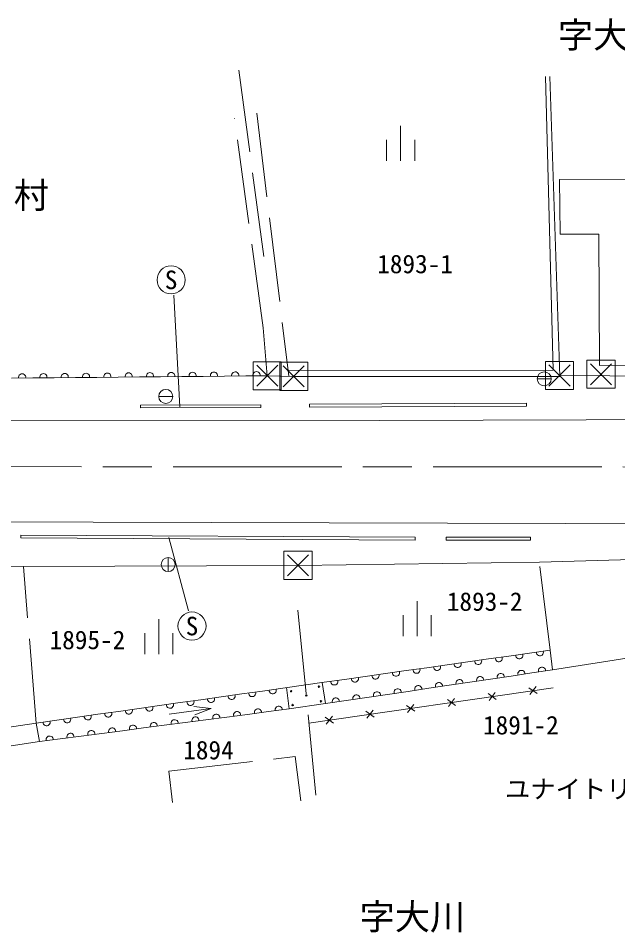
# Model space of a CAD drawing. Units: millimetres, scale not verified. Extents: x 40000 to 680000, y 20000 to 380000.
# Drawn here: x 476786 to 519430, y 254077 to 319094 of the extents above; entities that cross this region are included whole.
import ezdxf
from ezdxf.enums import TextEntityAlignment as Align

# ---------------------------------------------------------------- set-up
doc = ezdxf.new("R2010")
doc.units = ezdxf.units.MM
doc.header["$LTSCALE"] = 1000
doc.linetypes.add('CHAIN', pattern=[18.5, 12, -1.5, 3.5, -1.5])
doc.linetypes.add('DASHED', pattern=[7.5, 6, -1.5])
for name, color, linetype, lineweight in [('M-BGD', 7, 'Continuous', 13), ('M-BGD-EXST', 7, 'Continuous', 13), ('M-BMK', 2, 'CHAIN', 13), ('M-STR-STRC', 7, 'Continuous', 13)]:
    doc.layers.add(name, color=color, linetype=linetype, lineweight=lineweight)
doc.layers.add('M-BMK-HTXT', color=7, linetype='Continuous')
doc.styles.add('ＭＳ ゴシック', font='')
doc.styles.get('ＭＳ ゴシック').set_extended_font_data('MS Gothic')

msp = doc.modelspace()

# ---------------------------------------------------------------- linework, layer by layer
at = {"layer": 'M-BGD', "linetype": 'DASHED'}
for p, q in [((494255, 302154), (492473, 315404)), ((493746, 312346), (496032, 293642)), ((514618, 274163), (513858, 280415)), ((478065, 268984), (477151, 280105)), ((496670, 277022), (497963, 263846)), ((514784, 272762), (520378, 273652))]:
    msp.add_line(p, q, dxfattribs=at)
at = {"layer": 'M-BGD'}
for p, q in [((477817, 293521), (476301, 293507)), ((479333, 293536), (477817, 293521)), ((480849, 293550), (479333, 293536)), ((482365, 293564), (480849, 293550)), ((483882, 293578), (482365, 293564)), ((485398, 293592), (483882, 293578)), ((486914, 293606), (485398, 293592)), ((488430, 293620), (486914, 293606)), ((489947, 293634), (488430, 293620)), ((491463, 293649), (489947, 293634)), ((492979, 293663), (491463, 293649)), ((494495, 293677), (492979, 293663)), ((494495, 293677), (496384, 293633)), ((485475, 291589), (494043, 291613)), ((485475, 291589), (485475, 291389)), ((485475, 291389), (494043, 291413)), ((494043, 291613), (494043, 291413)), ((497496, 291653), (512937, 291721)), ((497496, 291653), (497497, 291453)), ((497497, 291453), (512938, 291521)), ((512937, 291721), (512938, 291521)), ((476970, 282350), (476969, 282150)), ((476970, 282350), (505013, 282191)), ((505013, 282191), (505012, 281991)), ((507230, 282191), (513222, 282191)), ((507230, 282191), (507230, 281991)), ((513222, 282191), (513222, 281991)), ((476969, 282150), (505012, 281991)), ((507230, 281991), (513222, 281991)), ((510231, 273541), (511693, 273748)), ((511693, 273748), (513155, 273955)), ((513155, 273955), (514618, 274163)), ((514618, 274163), (514784, 272762)), ((505845, 272920), (507307, 273127)), ((507307, 273127), (508769, 273334)), ((508769, 273334), (510231, 273541)), ((501459, 272298), (502921, 272505)), ((502921, 272505), (504383, 272713)), ((504383, 272713), (505845, 272920)), ((513317, 272544), (511850, 272327)), ((514784, 272762), (513317, 272544)), ((497072, 271677), (498535, 271884)), ((498416, 271867), (498648, 270367)), ((498535, 271884), (499997, 272091)), ((499997, 272091), (501459, 272298)), ((508916, 271891), (507449, 271673)), ((510383, 272109), (508916, 271891)), ((511850, 272327), (510383, 272109)), ((492686, 271055), (494148, 271263)), ((494148, 271263), (495610, 271470)), ((495610, 271470), (497072, 271677)), ((496061, 269989), (495872, 271507)), ((497459, 268981), (514846, 271498)), ((504515, 271238), (503049, 271020)), ((505982, 271456), (504515, 271238)), ((507449, 271673), (505982, 271456)), ((510279, 270584), (510719, 271153)), ((513105, 271498), (513689, 271078)), ((513177, 271004), (513617, 271573)), ((488300, 270434), (489762, 270641)), ((489762, 270641), (491224, 270848)), ((491224, 270848), (492686, 271055)), ((500115, 270585), (498648, 270367)), ((501582, 270803), (500115, 270585)), ((503049, 271020), (501582, 270803)), ((507309, 270659), (507893, 270239)), ((507381, 270165), (507822, 270734)), ((510207, 271079), (510791, 270658)), ((483914, 269813), (485376, 270020)), ((485376, 270020), (486838, 270227)), ((486838, 270227), (488300, 270434)), ((490502, 270018), (487528, 269618)), ((490502, 270018), (489273, 270155)), ((490502, 270018), (489352, 269561)), ((496061, 269989), (494579, 269795)), ((496061, 269989), (498648, 270367)), ((501514, 269820), (502098, 269400)), ((501585, 269325), (502026, 269894)), ((504412, 270240), (504995, 269819)), ((504483, 269745), (504924, 270314)), ((478065, 268984), (479527, 269191)), ((479527, 269191), (480989, 269398)), ((480989, 269398), (482452, 269605)), ((482452, 269605), (483914, 269813)), ((490135, 269215), (488654, 269022)), ((491617, 269408), (490135, 269215)), ((493098, 269602), (491617, 269408)), ((494579, 269795), (493098, 269602)), ((498616, 269401), (499200, 268980)), ((498688, 268906), (499128, 269475)), ((478065, 268984), (469955, 267768)), ((478285, 267668), (478065, 268984)), ((485691, 268635), (484210, 268441)), ((487173, 268828), (485691, 268635)), ((488654, 269022), (487173, 268828)), ((481248, 268054), (479766, 267861)), ((482729, 268248), (481248, 268054)), ((484210, 268441), (482729, 268248)), ((470137, 266455), (478285, 267668)), ((479766, 267861), (478285, 267668))]:
    msp.add_line(p, q, dxfattribs=at)
for points in [[(495982, 294055), (514836, 294082), (514289, 314959)], [(514608, 314943), (515307, 293628), (496384, 293633)], [(515289, 293699), (529620, 293612), (556791, 293855), (556882, 295582)], [(447744, 280158), (450837, 280100), (464832, 280068), (477151, 280105), (496685, 280195), (513858, 280415), (519618, 280598), (521196, 280639), (539013, 280611), (544147, 280538), (568613, 280722)]]:
    msp.add_lwpolyline(points, dxfattribs=at)
at = {"layer": 'M-BGD', "linetype": 'DASHED'}
for points in [[(494495, 293677), (494198, 297081), (492176, 311958)], [(487748, 263332), (487493, 265563), (496481, 266603), (496885, 263446)]]:
    msp.add_lwpolyline(points, dxfattribs=at)
at = {"layer": 'M-BGD'}
msp.add_lwpolyline([(542210, 303676), (542199, 294627), (537169, 294606), (537159, 293931), (534290, 293941), (534280, 294440), (518135, 294401), (518091, 303733), (515339, 303733), (515280, 307639), (527739, 307682), (527727, 303525)], close=True, dxfattribs=at)
for centre in [(496192, 271248), (498177, 271572), (497276, 270945), (498319, 270530), (496304, 270266)]:
    msp.add_circle(centre, 50, dxfattribs=at)
for centre, radius, start, end in [((484639, 293629), 256, 350.75498, 190.31289), ((486156, 293643), 256, 350.75498, 190.31289), ((487672, 293657), 256, 350.7531, 190.31477), ((489188, 293671), 256, 350.75498, 190.31289), ((490704, 293685), 256, 350.75388, 190.31401), ((492220, 293699), 256, 350.75388, 190.31401), ((493737, 293713), 256, 350.752, 190.31589), ((477058, 293558), 256, 350.75498, 190.31289), ((478575, 293572), 256, 350.75498, 190.31289), ((480091, 293586), 256, 350.75498, 190.31289), ((481607, 293600), 256, 350.7531, 190.31477), ((483123, 293614), 256, 350.75498, 190.31289), ((512431, 273803), 251, 176.79422, 19.33364), ((513893, 274010), 251, 176.79338, 19.3348), ((508045, 273182), 251, 176.79338, 19.3348), ((509507, 273389), 251, 176.79422, 19.33364), ((510969, 273596), 251, 176.79338, 19.3348), ((502197, 272353), 251, 176.793, 19.33288), ((503659, 272560), 251, 176.79383, 19.33172), ((505121, 272768), 251, 176.79114, 19.33473), ((506583, 272975), 251, 176.79422, 19.33364), ((511109, 272265), 252, 357.40858, 199.47551), ((512576, 272483), 252, 357.40749, 199.47694), ((514043, 272701), 252, 357.40858, 199.47551), ((499272, 271939), 251, 176.793, 19.33288), ((500735, 272146), 251, 176.79383, 19.33172), ((506709, 271612), 252, 357.41016, 199.47393), ((508176, 271830), 252, 357.40858, 199.47551), ((509642, 272048), 252, 357.40858, 199.47551), ((493424, 271110), 251, 176.79338, 19.3348), ((494886, 271318), 251, 176.79422, 19.33364), ((502308, 270959), 252, 357.40934, 199.47509), ((503775, 271177), 252, 357.41043, 199.47366), ((505242, 271395), 252, 357.41043, 199.47366), ((489038, 270489), 251, 176.79422, 19.33364), ((490500, 270696), 251, 176.79338, 19.3348), ((491962, 270903), 251, 176.79422, 19.33364), ((499374, 270524), 252, 357.41043, 199.47366), ((500841, 270741), 252, 357.41016, 199.47393), ((484652, 269868), 251, 176.79338, 19.3348), ((486114, 270075), 251, 176.79422, 19.33364), ((487576, 270282), 251, 176.79338, 19.3348), ((493833, 269745), 253, 356.81884, 198.05915), ((495314, 269938), 253, 356.82106, 198.05922), ((480265, 269246), 251, 176.79383, 19.33172), ((481727, 269453), 251, 176.793, 19.33288), ((483189, 269660), 251, 176.79198, 19.33357), ((487907, 268971), 253, 356.82191, 198.05807), ((489389, 269165), 253, 356.81969, 198.05801), ((490870, 269358), 253, 356.81969, 198.05801), ((492351, 269551), 253, 356.8192, 198.06108), ((478803, 269039), 251, 176.7941, 19.33146), ((483464, 268391), 253, 356.82191, 198.05807), ((484945, 268584), 253, 356.82005, 198.05993), ((486426, 268778), 253, 356.81969, 198.05801), ((479020, 267811), 253, 356.81969, 198.05801), ((480501, 268004), 253, 356.82191, 198.05807), ((481982, 268197), 253, 356.81969, 198.05801)]:
    msp.add_arc(centre, radius, start, end, dxfattribs=at)
at = {"layer": 'M-BGD-EXST'}
for p, q in [((503986, 311452), (503986, 308952)), ((502986, 310452), (502986, 308952)), ((504986, 310452), (504986, 308952)), ((487847, 299406), (488277, 291458)), ((517492, 293035), (518992, 294535)), ((517492, 294535), (518992, 293035)), ((493745, 292927), (495245, 294427)), ((493745, 294427), (495245, 292927)), ((495634, 292883), (497134, 294383)), ((495634, 294383), (497134, 292883)), ((514539, 292949), (516039, 294449)), ((514539, 294449), (516039, 292949)), ((513700, 293459), (514700, 293459)), ((486781, 292209), (487781, 292209)), ((488887, 276969), (487495, 282189)), ((495935, 279445), (497435, 280945)), ((495935, 280945), (497435, 279445)), ((487450, 280754), (487450, 279754)), ((505160, 277660), (505160, 275160)), ((486781, 276374), (486781, 273874)), ((504160, 276660), (504160, 275160)), ((506160, 276660), (506160, 275160)), ((485781, 275374), (485781, 273874)), ((487781, 275374), (487781, 273874))]:
    msp.add_line(p, q, dxfattribs=at)
for points in [[(493495, 292677), (495495, 292677), (495495, 294677), (493495, 294677)], [(495384, 292633), (497384, 292633), (497384, 294633), (495384, 294633)], [(514289, 292699), (516289, 292699), (516289, 294699), (514289, 294699)], [(517242, 292785), (519242, 292785), (519242, 294785), (517242, 294785)], [(495685, 279195), (497685, 279195), (497685, 281195), (495685, 281195)]]:
    msp.add_lwpolyline(points, close=True, dxfattribs=at)
for centre, radius in [((487658, 300495), 1000), ((514200, 293459), 500), ((487281, 292209), 500), ((487450, 280254), 500), ((489144, 275881), 1000)]:
    msp.add_circle(centre, radius, dxfattribs=at)
at = {"layer": 'M-BMK'}
msp.add_line((469294, 287218), (567868, 287164), dxfattribs=at)
at = {"layer": 'M-STR-STRC'}
for points in [[(568593, 290718), (502506, 290507), (412781, 290461), (316499, 290785), (253255, 290532), (225043, 290509), (187661, 290372)], [(362682, 283461), (412723, 283334), (465282, 283309), (515711, 283175), (551145, 283091), (568608, 283051)]]:
    msp.add_lwpolyline(points, dxfattribs=at)

# ---------------------------------------------------------------- texts
at = {"layer": 'M-BGD-EXST', "style": 'ＭＳ ゴシック'}
for p in [(487658, 300495), (489144, 275881)]:
    msp.add_text('S', height=1320, dxfattribs=at).set_placement(p, align=Align.MIDDLE_CENTER)
at = {"layer": 'M-BMK-HTXT', "style": 'ＭＳ ゴシック'}
for s, height, p in [('字大川', 1833, (518930, 317905)), ('字中村', 1833, (475215, 306505)), ('1893-1', 1320, (505014, 301626)), ('1893-2', 1320, (509965, 277625)), ('1895-2', 1320, (481705, 274897)), ('1891-2', 1320, (512541, 268836)), ('1894', 1320, (490316, 267064)), ('ユナイトリース(株)', 1320, (519511, 264290)), ('字大川', 1833, (504822, 255214))]:
    msp.add_text(s, height=height, dxfattribs=at).set_placement(p, align=Align.MIDDLE_CENTER)

doc.saveas('drawing.dxf')
